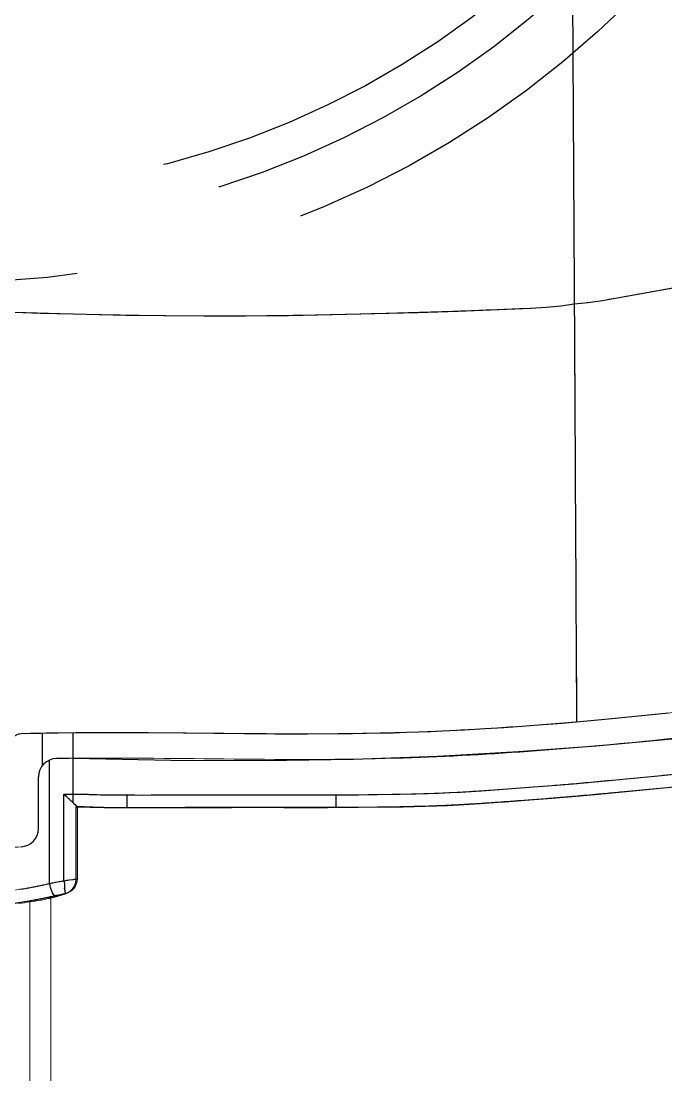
# Model space of a CAD drawing. Header units: inches. Extents: x 133169 to 134399, y -43543 to -42673.
# Drawn here: x 133823.84 to 133841.55, y -43038.55 to -43009.64 of the extents above; entities that cross this region are included whole.
import ezdxf

# ---------------------------------------------------------------- set-up
doc = ezdxf.new("R2010")
doc.units = ezdxf.units.IN
doc.header["$LTSCALE"] = 2
doc.header["$MEASUREMENT"] = 0
doc.linetypes.add('HIDDEN', pattern=[9.525, 6.35, -3.175])
doc.layers.get('0').update_dxf_attribs({"linetype": 'CONTINUOUS'})
doc.layers.add('CAV-COR', color=1, linetype='CONTINUOUS')
doc.layers.add('SP', color=3, linetype='CONTINUOUS')
doc.layers.add('PRODUCT', color=1, linetype='CONTINUOUS', lineweight=15)
doc.layers.add('枕位', color=75, linetype='CONTINUOUS', lineweight=15)

# ---------------------------------------------------------------- blocks, each defined once
blk = doc.blocks.new('20160812.091803')
at = {"layer": 'PRODUCT', "linetype": 'ByBlock'}
for p, q in [((40.901, 25.636), (40.559, 25.635)), ((40.905, 19.894), (40.563, 19.897)), ((40.906, 19.884), (40.905, 19.894)), ((40.906, 19.884), (40.906, 19.884)), ((40.881, 18.526), (40.882, 18.526)), ((42.87, 18.527), (40.882, 18.527)), ((38.854, 18.412), (40.777, 18.412)), ((42.916, 18.156), (40.542, 18.156)), ((42.991, 17.764), (39.602, 17.764)), ((39.748, 17.57), (38.865, 17.57)), ((41.485, 17.457), (40.065, 17.457))]:
    blk.add_line(p, q, dxfattribs=at)
for centre, start, end in [((40.065, 17.959), 180.7824, 270), ((41.485, 16.954), 3.0072, 90), ((39.378, 17.055), 181.335, 235.5996)]:
    blk.add_arc(centre, 0.502, start, end, dxfattribs=at)
for points, start_tangent, end_tangent in [([(39.557, 18.412), (39.557, 27.25), (39.041, 34.548), (37.914, 42.506), (35.801, 49.328), (30.336, 55.753), (21.681, 60.715), (6, 64.386), (-2.43, 64.551), (-11.478, 63.569), (-18.131, 61.857), (-27.223, 57.635), (-32.887, 52.83), (-36.505, 45.958), (-38.357, 35.556), (-39.014, 26.504), (-39.068, 19.244), (-39.078, 18.412)], (-0.00885, 0.999961), (-0.014743, -0.999891)), ([(-38.375, 18.412), (-38.365, 19.237), (-38.31, 26.483), (-38.066, 30.964), (-37.658, 35.486), (-37.003, 40.756), (-35.836, 45.741), (-32.343, 52.384), (-29.836, 54.887), (-26.847, 57.04), (-17.91, 61.189), (-11.349, 62.878), (-2.402, 63.848), (5.94, 63.685), (21.415, 60.064), (29.894, 55.205), (32.913, 52.317), (35.174, 49.007), (36.4, 45.862), (37.223, 42.373), (38.342, 34.475), (38.853, 27.23), (38.871, 22.543), (38.854, 18.412)], (0.014728, 0.999892), (0.008555, -0.999963)), ([(39.06, 43.486), (39.436, 41.555), (39.875, 38.792), (40.257, 35.73), (40.588, 32.288), (40.851, 28.686), (40.906, 25.636)], (0.209089, -0.977897), (0.006211, -0.999981)), ([(27.09, 32.169), (27.04, 32.643), (26.965, 33.117), (26.795, 34.063), (26.627, 35.007), (26.459, 35.949), (26.292, 36.887), (26.122, 37.819), (25.948, 38.747), (25.775, 39.669), (25.594, 40.582), (25.407, 41.485), (25.219, 42.382), (25.13, 42.826), (25.062, 43.266)], (-0.065838, 0.99783), (-0.121903, 0.992542)), ([(40.555, 26.439), (40.551, 26.76), (40.546, 27.12), (40.539, 27.529), (40.528, 27.982), (40.512, 28.448), (40.491, 28.899), (40.466, 29.335), (40.438, 29.758), (40.409, 30.173), (40.379, 30.595), (40.345, 31.05), (40.304, 31.562), (40.254, 32.146), (40.195, 32.798), (40.129, 33.513), (40.055, 34.29), (39.972, 35.137), (39.874, 36.067), (39.763, 37.031), (39.647, 37.927), (39.538, 38.713), (39.436, 39.413), (39.34, 40.043), (39.249, 40.61), (39.163, 41.122), (39.082, 41.582), (39.008, 41.992), (38.939, 42.356), (38.875, 42.682)], (-0.009686, 0.999953), (-0.194601, 0.980883)), ([(40.513, 33.076), (40.469, 33.544), (40.395, 34.322), (40.312, 35.17), (40.299, 35.299)], (-0.092256, 0.995735), (-0.100717, 0.994915)), ([(40.611, 31.98), (40.594, 32.175), (40.535, 32.829), (40.513, 33.076)], (-0.085981, 0.996297), (-0.092256, 0.995735)), ([(11.441, 32.084), (12.836, 32.091), (14.211, 32.099), (15.573, 32.106), (16.923, 32.114), (18.262, 32.121), (19.589, 32.128), (20.897, 32.135), (22.188, 32.142), (23.455, 32.149), (24.697, 32.156), (25.915, 32.162), (27.09, 32.169)], (0.999985, 0.005437), (0.999987, 0.005075)), ([(27.09, 32.169), (28.603, 32.177), (30.015, 32.185), (31.326, 32.192), (32.529, 32.198), (33.636, 32.204), (34.667, 32.21), (35.625, 32.215), (36.527, 32.22), (37.359, 32.224), (38.1, 32.229), (38.507, 32.231)], (0.999981, 0.006164), (0.999994, 0.003379)), ([(27.184, 12.441), (27.161, 13.267), (27.208, 14.098), (27.25, 14.929), (27.281, 15.761), (27.312, 16.592), (27.34, 17.423), (27.382, 19.083), (27.411, 20.741), (27.42, 22.394), (27.409, 24.041), (27.381, 25.68), (27.338, 27.312), (27.315, 28.126), (27.289, 28.94), (27.257, 29.751), (27.225, 30.56), (27.187, 31.364), (27.09, 32.169)], (-0.106857, 0.994274), (-0.182944, 0.983123)), ([(40.822, 29.089), (40.806, 29.356), (40.779, 29.781), (40.75, 30.197), (40.719, 30.62), (40.685, 31.076), (40.644, 31.59), (40.611, 31.98)], (-0.057233, 0.998361), (-0.085981, 0.996297)), ([(40.858, 28.335), (40.853, 28.462), (40.832, 28.917), (40.822, 29.089)], (-0.036775, 0.999324), (-0.057233, 0.998361)), ([(40.9, 26.009), (40.899, 26.153), (40.896, 26.442), (40.893, 26.764), (40.888, 27.126), (40.88, 27.536), (40.869, 27.991), (40.858, 28.335)], (-0.005204, 0.999986), (-0.036775, 0.999324)), ([(40.559, 25.885), (40.557, 26.15), (40.555, 26.439)], (-0.003945, 0.999992), (-0.009686, 0.999953)), ([(40.559, 25.635), (40.559, 25.885)], (-0.000804, 1), (-0.003945, 0.999992)), ([(40.901, 25.636), (40.9, 25.886), (40.9, 26.009)], (-0.000334, 1), (-0.005204, 0.999986)), ([(40.561, 24.742), (40.561, 24.983), (40.56, 25.209), (40.56, 25.424), (40.559, 25.635)], (0.003072, 0.999995), (-0.001617, 0.999999)), ([(40.905, 19.894), (40.906, 20.102), (40.906, 20.322), (40.905, 20.554), (40.904, 20.793), (40.903, 21.038), (40.903, 21.288), (40.902, 21.537), (40.901, 21.777), (40.901, 22.002), (40.901, 22.211), (40.902, 22.413), (40.902, 22.616), (40.902, 22.828), (40.901, 23.054), (40.899, 23.301), (40.898, 23.573), (40.898, 23.872), (40.899, 24.182), (40.901, 24.475), (40.902, 24.741), (40.902, 24.983), (40.902, 25.209), (40.901, 25.424), (40.901, 25.636)], (0.009595, 0.999954), (-0.001237, 0.999999)), ([(40.906, 25.636), (40.907, 25.379)], (0.005204, -0.999986), (0.002725, -0.999996)), ([(40.907, 25.379), (40.907, 24.832)], (0.002725, -0.999996), (-0.004537, -0.99999)), ([(40.564, 20.552), (40.562, 20.791), (40.562, 21.038), (40.562, 21.287), (40.561, 21.536), (40.56, 21.776), (40.559, 22.002), (40.56, 22.212), (40.56, 22.414), (40.56, 22.617), (40.56, 22.827), (40.559, 23.053), (40.558, 23.299), (40.557, 23.572), (40.557, 23.872), (40.557, 24.184), (40.559, 24.477), (40.561, 24.742)], (-0.006207, 0.999981), (0.003072, 0.999995)), ([(40.565, 20.103), (40.565, 20.322), (40.564, 20.552)], (0.004292, 0.999991), (-0.006207, 0.999981)), ([(40.908, 20.427), (40.907, 20.048), (40.906, 19.884)], (0.003193, -0.999995), (-0.009349, -0.999956)), ([(40.563, 19.897), (40.565, 20.103)], (0.009587, 0.999954), (0.004292, 0.999991)), ([(40.558, 19.158), (40.562, 19.341), (40.563, 19.525), (40.562, 19.71), (40.563, 19.897)], (0.031023, 0.999519), (0.009573, 0.999954)), ([(40.898, 19.106), (40.903, 19.306), (40.904, 19.505), (40.904, 19.701), (40.905, 19.894)], (0.034024, 0.999421), (0.009535, 0.999955)), ([(40.907, 19.884), (40.906, 19.488)], (-0.009605, -0.999954), (-0.005646, -0.999984)), ([(40.906, 19.488), (40.893, 18.526)], (-0.005646, -0.999984), (-0.001178, -0.999999)), ([(40.544, 18.786), (40.551, 18.973), (40.558, 19.158)], (0.029716, 0.999558), (0.031023, 0.999519)), ([(40.881, 18.526), (40.884, 18.717), (40.89, 18.91), (40.898, 19.106)], (0.006633, 0.999978), (0.034024, 0.999421)), ([(40.54, 18.412), (40.54, 18.599), (40.544, 18.786)], (-0.002289, 0.999997), (0.029716, 0.999558)), ([(40.777, 18.412), (40.83, 18.47), (40.868, 18.507)], (0.676226, 0.736695), (0.647131, 0.762379)), ([(40.868, 18.507), (40.881, 18.526)], (0.647131, 0.762379), (0.516078, 0.856542)), ([(42.867, 18.526), (42.913, 18.524), (43.017, 18.497), (43.116, 18.438), (43.2, 18.346), (43.255, 18.222), (43.26, 18.202)], (1, 0.000203), (0.196437, -0.980516)), ([(42.87, 18.501), (42.868, 18.527)], (-0.097363, 0.995249), (-0.041346, 0.999145)), ([(38.854, 18.412), (38.857, 18.086)], (0.008555, -0.999963), (0.011885, -0.999929)), ([(39.563, 17.952), (39.557, 18.412)], (-0.013655, 0.999907), (-0.00885, 0.999961)), ([(40.54, 18.344), (40.54, 18.412)], (-0.006286, 0.99998), (-0.00205, 0.999998)), ([(40.542, 18.156), (40.54, 18.286), (40.54, 18.344)], (-0.016194, 0.999869), (-0.006286, 0.99998)), ([(40.624, 18.245), (40.542, 18.156)], (-0.675987, -0.736914), (-0.680623, -0.732634)), ([(40.777, 18.412), (40.704, 18.332), (40.624, 18.245)], (-0.676215, -0.736704), (-0.675987, -0.736914)), ([(42.887, 18.364), (42.87, 18.501)], (-0.146666, 0.989186), (-0.097363, 0.995249)), ([(42.916, 18.156), (42.887, 18.364)], (0.051607, 0.998667), (-0.146666, 0.989186)), ([(43.224, 18.311), (43.243, 18.271)], (0.452972, -0.891525), (0.420541, -0.907274)), ([(43.243, 18.271), (43.255, 18.244)], (0.420541, -0.907274), (0.400011, -0.91651)), ([(43.255, 18.244), (43.268, 18.213)], (0.400011, -0.91651), (0.378112, -0.92576)), ([(38.857, 18.086), (38.862, 17.764)], (0.011885, -0.999929), (0.015462, -0.99988)), ([(42.916, 18.156), (43.047, 18.173), (43.156, 18.172), (43.228, 18.192)], (0.966555, 0.256459), (0.996523, 0.083315)), ([(42.991, 17.764), (42.965, 17.894), (42.94, 18.025), (42.916, 18.156)], (-0.190493, 0.981689), (-0.178625, 0.983917)), ([(43.228, 18.192), (43.26, 18.203)], (0.996523, 0.083315), (0.127786, 0.991802)), ([(43.296, 18.116), (43.261, 18.199)], (-0.356122, 0.934439), (-0.426082, 0.904684)), ([(43.325, 17.906), (43.292, 18.053), (43.261, 18.199)], (-0.214778, 0.976663), (-0.205483, 0.978661)), ([(43.268, 18.213), (43.366, 17.902)], (0.378112, -0.92576), (0.245232, -0.969464)), ([(43.495, 17.24), (43.45, 17.506), (43.408, 17.717), (43.369, 17.882), (43.332, 18.013), (43.296, 18.116)], (-0.152429, 0.988314), (-0.356122, 0.934439)), ([(38.862, 17.764), (38.863, 17.667), (38.865, 17.57)], (0.015462, -0.99988), (0.017683, -0.999844)), ([(43.157, 17.808), (42.991, 17.764)], (-0.947297, -0.320356), (-0.978893, -0.204372)), ([(43.329, 15.319), (43.295, 15.792), (43.252, 16.219), (43.203, 16.599), (43.152, 16.938), (43.098, 17.242), (43.043, 17.516), (42.991, 17.764)], (-0.058887, 0.998265), (-0.212237, 0.977218)), ([(43.279, 17.86), (43.157, 17.808)], (-0.886506, -0.462717), (-0.947297, -0.320356)), ([(43.325, 17.906), (43.279, 17.86)], (-0.034763, -0.999396), (-0.886506, -0.462717)), ([(43.434, 17.381), (43.378, 17.658), (43.325, 17.906)], (-0.186873, 0.982384), (-0.214786, 0.976661)), ([(43.366, 17.902), (43.383, 17.834)], (0.245232, -0.969464), (0.232209, -0.972666)), ([(43.383, 17.834), (43.495, 17.24)], (0.232209, -0.972666), (0.15085, -0.988557)), ([(38.865, 17.57), (38.867, 17.459)], (0.017683, -0.999844), (0.018919, -0.999821)), ([(38.867, 17.459), (38.869, 17.366)], (0.018919, -0.999821), (0.01993, -0.999801)), ([(38.869, 17.366), (38.87, 17.307)], (0.01993, -0.999801), (0.020562, -0.999789)), ([(43.671, 15.42), (43.635, 15.902), (43.591, 16.338), (43.542, 16.726), (43.489, 17.071), (43.434, 17.381)], (-0.058819, 0.998269), (-0.186873, 0.982384)), ([(38.87, 17.307), (38.876, 17.043)], (0.020562, -0.999789), (0.023298, -0.999729)), ([(43.542, 16.91), (43.495, 17.24)], (-0.135848, 0.99073), (-0.152429, 0.988314)), ([(40.311, -1.185), (41.046, 1.435), (41.543, 3.564), (41.804, 5.733), (42.063, 10.088), (42.02, 16.298), (41.987, 16.981)], (0.254508, 0.967071), (-0.052462, 0.998623))]:
    blk.add_spline(points, degree=3, dxfattribs=dict(at, start_tangent=start_tangent, end_tangent=end_tangent))
blk = doc.blocks.new('20160825.135956')
at = {"color": 8, "linetype": 'HIDDEN'}
blk.add_circle((0, 0), 26.5, dxfattribs=at)
at = {"layer": 'SP', "linetype": 'HIDDEN'}
for radius in [25, 24]:
    blk.add_circle((0, 0), radius, dxfattribs=at)

msp = doc.modelspace()

# ---------------------------------------------------------------- linework, layer by layer
at = {"layer": 'CAV-COR', "linetype": 'ByBlock'}
for p, q in [((133838.904, -42993.572), (133839.048, -43020.104)), ((133840.21, -43017.23), (133842.816, -43016.764)), ((133823.136, -43017.606), (133824.379, -43017.648)), ((133834.733, -43017.628), (133835.849, -43017.593)), ((133824.379, -43017.648), (133825.271, -43017.673)), ((133825.271, -43017.673), (133826.718, -43017.703)), ((133826.718, -43017.703), (133827.76, -43017.718)), ((133827.76, -43017.718), (133828.863, -43017.726)), ((133828.863, -43017.726), (133830.01, -43017.723)), ((133830.01, -43017.723), (133831.188, -43017.711)), ((133831.188, -43017.711), (133832.384, -43017.691)), ((133832.384, -43017.691), (133834.733, -43017.628)), ((133839.048, -43020.104), (133839.068, -43023.806)), ((133839.079, -43025.967), (133839.082, -43026.424)), ((133839.082, -43026.424), (133839.095, -43028.862)), ((133838.704, -43028.895), (133839.095, -43028.862)), ((133823.907, -43029.182), (133825.346, -43029.159)), ((133824.434, -43030.053), (133824.434, -43029.171)), ((133825.276, -43031.083), (133825.276, -43029.16)), ((133826.332, -43029.154), (133828.305, -43029.167)), ((133828.305, -43029.167), (133830.815, -43029.188)), ((133836.021, -43029.08), (133836.58, -43029.048)), ((133836.58, -43029.048), (133837.1, -43029.015)), ((133837.1, -43029.015), (133837.589, -43028.981)), ((133837.589, -43028.981), (133838.054, -43028.947)), ((133838.054, -43028.947), (133838.704, -43028.895)), ((133830.815, -43029.188), (133831.707, -43029.19)), ((133831.707, -43029.19), (133832.554, -43029.186)), ((133824.628, -43033.296), (133824.628, -43029.908)), ((133825.276, -43029.863), (133824.817, -43029.868)), ((133839.893, -43030.48), (133841.428, -43030.334)), ((133841.428, -43030.334), (133842.303, -43030.247)), ((133824.321, -43031.791), (133824.321, -43030.371)), ((133837.914, -43030.65), (133838.426, -43030.61)), ((133838.426, -43030.61), (133839.01, -43030.56)), ((133839.01, -43030.56), (133839.893, -43030.48)), ((133825.02, -43030.848), (133825.107, -43030.846)), ((133825.02, -43033.222), (133825.02, -43030.848)), ((133825.107, -43030.846), (133825.193, -43030.846)), ((133825.193, -43030.846), (133825.276, -43030.845)), ((133825.713, -43030.852), (133826.022, -43030.863)), ((133826.022, -43030.863), (133826.144, -43030.866)), ((133826.389, -43030.868), (133826.574, -43030.868)), ((133826.574, -43030.868), (133826.761, -43030.869)), ((133826.758, -43031.21), (133826.761, -43030.869)), ((133826.761, -43030.869), (133826.967, -43030.87)), ((133826.967, -43030.87), (133827.186, -43030.871)), ((133827.186, -43030.871), (133827.737, -43030.868)), ((133827.737, -43030.868), (133828.151, -43030.868)), ((133828.151, -43030.868), (133828.792, -43030.865)), ((133828.792, -43030.865), (133829.55, -43030.866)), ((133829.55, -43030.866), (133830.634, -43030.862)), ((133830.634, -43030.862), (133831.048, -43030.863)), ((133831.048, -43030.863), (133831.341, -43030.865)), ((133831.341, -43030.865), (133831.688, -43030.867)), ((133831.688, -43030.867), (133832.664, -43030.865)), ((133832.5, -43031.212), (133832.499, -43030.865)), ((133832.664, -43030.865), (133833.108, -43030.862)), ((133833.108, -43030.862), (133833.624, -43030.857)), ((133833.624, -43030.857), (133834.252, -43030.848)), ((133834.252, -43030.848), (133834.692, -43030.838)), ((133834.692, -43030.838), (133835.001, -43030.829)), ((133835.001, -43030.829), (133835.312, -43030.818)), ((133835.91, -43030.789), (133836.199, -43030.771)), ((133836.199, -43030.771), (133836.482, -43030.753)), ((133836.482, -43030.753), (133837.316, -43030.695)), ((133837.316, -43030.695), (133837.914, -43030.65)), ((133838.307, -43030.966), (133838.979, -43030.909)), ((133838.979, -43030.909), (133839.701, -43030.844)), ((133839.701, -43030.844), (133841.67, -43030.655)), ((133825.359, -43031.193), (133825.354, -43031.194)), ((133825.354, -43033.183), (133825.354, -43031.194)), ((133825.386, -43031.184), (133825.39, -43031.187)), ((133833.108, -43031.208), (133834.026, -43031.199)), ((133837.668, -43031.016), (133838.307, -43030.966)), ((133826.743, -43031.211), (133827.466, -43031.213)), ((133827.466, -43031.213), (133828.908, -43031.209)), ((133828.908, -43031.209), (133829.626, -43031.21)), ((133829.626, -43031.21), (133830.584, -43031.208)), ((133830.584, -43031.208), (133831.063, -43031.209)), ((133831.063, -43031.209), (133831.782, -43031.213)), ((133831.782, -43031.213), (133832.26, -43031.213)), ((133832.26, -43031.213), (133833.108, -43031.208)), ((133824.628, -43033.296), (133824.846, -43033.254)), ((133824.085, -43033.771), (133824.274, -43033.736)), ((133824.274, -43033.736), (133824.466, -43033.699)), ((133824.466, -43033.699), (133824.562, -43033.68)), ((133824.562, -43033.68), (133824.775, -43033.637)), ((133824.77, -43033.63), (133824.966, -43033.588)), ((133824.775, -43033.637), (133825.006, -43033.592)), ((133824.966, -43033.588), (133825.063, -43033.567)), ((133825.093, -43033.566), (133825.117, -43033.555))]:
    msp.add_line(p, q, dxfattribs=at)
for points in [[(133839.033, -43017.396), (133839.416, -43017.358), (133839.809, -43017.299), (133840.21, -43017.23)], [(133835.849, -43017.593), (133837.836, -43017.515), (133838.263, -43017.49), (133838.662, -43017.452), (133839.033, -43017.396)], [(133839.068, -43023.806), (133839.074, -43024.964), (133839.079, -43025.967)], [(133839.095, -43028.862), (133839.973, -43028.779), (133841.616, -43028.618)], [(133825.346, -43029.159), (133825.836, -43029.154), (133826.332, -43029.154)], [(133832.554, -43029.186), (133832.947, -43029.182), (133833.33, -43029.176), (133833.705, -43029.169), (133834.07, -43029.16), (133834.424, -43029.149), (133834.767, -43029.137), (133835.098, -43029.124), (133835.418, -43029.11), (133836.021, -43029.08)], [(133825.276, -43029.863), (133827.953, -43029.913), (133830.517, -43029.92), (133832.968, -43029.885), (133835.29, -43029.804), (133837.499, -43029.681), (133839.636, -43029.521), (133841.708, -43029.327)], [(133825.079, -43030.903), (133825.05, -43030.875), (133825.02, -43030.848)], [(133825.251, -43031.059), (133825.224, -43031.035), (133825.196, -43031.01), (133825.168, -43030.984), (133825.139, -43030.957), (133825.079, -43030.903)], [(133825.276, -43030.845), (133825.338, -43030.845), (133825.401, -43030.846), (133825.463, -43030.846), (133825.526, -43030.847), (133825.588, -43030.849), (133825.65, -43030.85), (133825.713, -43030.852)], [(133826.144, -43030.866), (133826.205, -43030.868), (133826.266, -43030.868), (133826.389, -43030.868)], [(133835.312, -43030.818), (133835.464, -43030.811), (133835.615, -43030.804), (133835.91, -43030.789)], [(133825.251, -43031.059), (133825.297, -43031.103), (133825.349, -43031.15)], [(133825.349, -43031.15), (133825.362, -43031.162), (133825.373, -43031.172), (133825.381, -43031.179), (133825.386, -43031.184)], [(133825.354, -43031.194), (133826.126, -43031.21), (133826.227, -43031.211)], [(133834.026, -43031.199), (133834.333, -43031.194), (133834.64, -43031.187), (133834.946, -43031.179), (133835.251, -43031.169), (133835.554, -43031.155), (133835.856, -43031.139), (133836.156, -43031.121), (133836.456, -43031.102), (133837.668, -43031.016)], [(133826.227, -43031.211), (133826.281, -43031.212), (133826.435, -43031.213), (133826.589, -43031.213), (133826.743, -43031.211)], [(133824.846, -43033.254), (133824.976, -43033.23), (133825.02, -43033.222)], [(133825.02, -43033.222), (133825.093, -43033.211), (133825.163, -43033.201)], [(133825.02, -43033.222), (133825.028, -43033.267), (133825.033, -43033.311), (133825.037, -43033.353), (133825.037, -43033.393)], [(133825.163, -43033.201), (133825.285, -43033.185), (133825.331, -43033.179), (133825.354, -43033.177)], [(133825.309, -43033.366), (133825.326, -43033.331), (133825.338, -43033.294), (133825.347, -43033.258), (133825.353, -43033.22), (133825.354, -43033.183)], [(133823.802, -43033.457), (133823.907, -43033.44), (133824.008, -43033.422), (133824.106, -43033.404), (133824.201, -43033.386), (133824.292, -43033.367), (133824.466, -43033.331)], [(133824.466, -43033.331), (133824.548, -43033.314), (133824.628, -43033.296)], [(133824.77, -43033.63), (133824.757, -43033.625), (133824.741, -43033.61), (133824.724, -43033.585), (133824.707, -43033.551), (133824.689, -43033.51), (133824.672, -43033.463), (133824.656, -43033.41), (133824.641, -43033.354), (133824.628, -43033.296)], [(133825.037, -43033.393), (133825.035, -43033.429), (133825.036, -43033.462), (133825.042, -43033.49), (133825.049, -43033.514), (133825.056, -43033.534), (133825.061, -43033.55), (133825.065, -43033.561), (133825.067, -43033.566)], [(133825.117, -43033.555), (133825.151, -43033.536), (133825.183, -43033.514), (133825.213, -43033.49), (133825.241, -43033.463), (133825.267, -43033.432), (133825.29, -43033.4), (133825.309, -43033.366)], [(133821.027, -43034.011), (133821.237, -43034.011), (133821.444, -43034.008), (133821.651, -43034.004), (133821.857, -43033.998), (133822.062, -43033.989), (133822.266, -43033.979), (133822.47, -43033.966), (133822.673, -43033.95), (133822.876, -43033.932), (133823.078, -43033.912), (133823.28, -43033.889), (133823.482, -43033.863), (133823.683, -43033.835), (133823.884, -43033.804), (133824.085, -43033.771)], [(133825.006, -43033.592), (133825.044, -43033.583), (133825.081, -43033.57), (133825.093, -43033.566)]]:
    msp.add_lwpolyline(points, dxfattribs=at)
for centre, start, end in [((133823.919, -43029.684), 91.335, 152.5615), ((133824.823, -43030.371), 90.7824, 180), ((133823.818, -43031.791), 273.0072, 0)]:
    msp.add_arc(centre, 0.502, start, end, dxfattribs=at)
at = {"layer": '枕位', "linetype": 'ByBlock'}
for p, q in [((133824.085, -43033.771), (133824.085, -43041.95)), ((133824.659, -43033.66), (133824.659, -43043.96))]:
    msp.add_line(p, q, dxfattribs=at)

# ---------------------------------------------------------------- block references
at = {"layer": 'PRODUCT', "linetype": 'ByBlock', "rotation": -90.00000000000001}
msp.add_blockref('20160812.091803', (133806.864, -42990.306), dxfattribs=at)
at = {"layer": 'SP', "linetype": 'ByBlock'}
msp.add_blockref('20160825.135956', (133821.864, -42990.306), dxfattribs=at)

doc.saveas('drawing.dxf')
